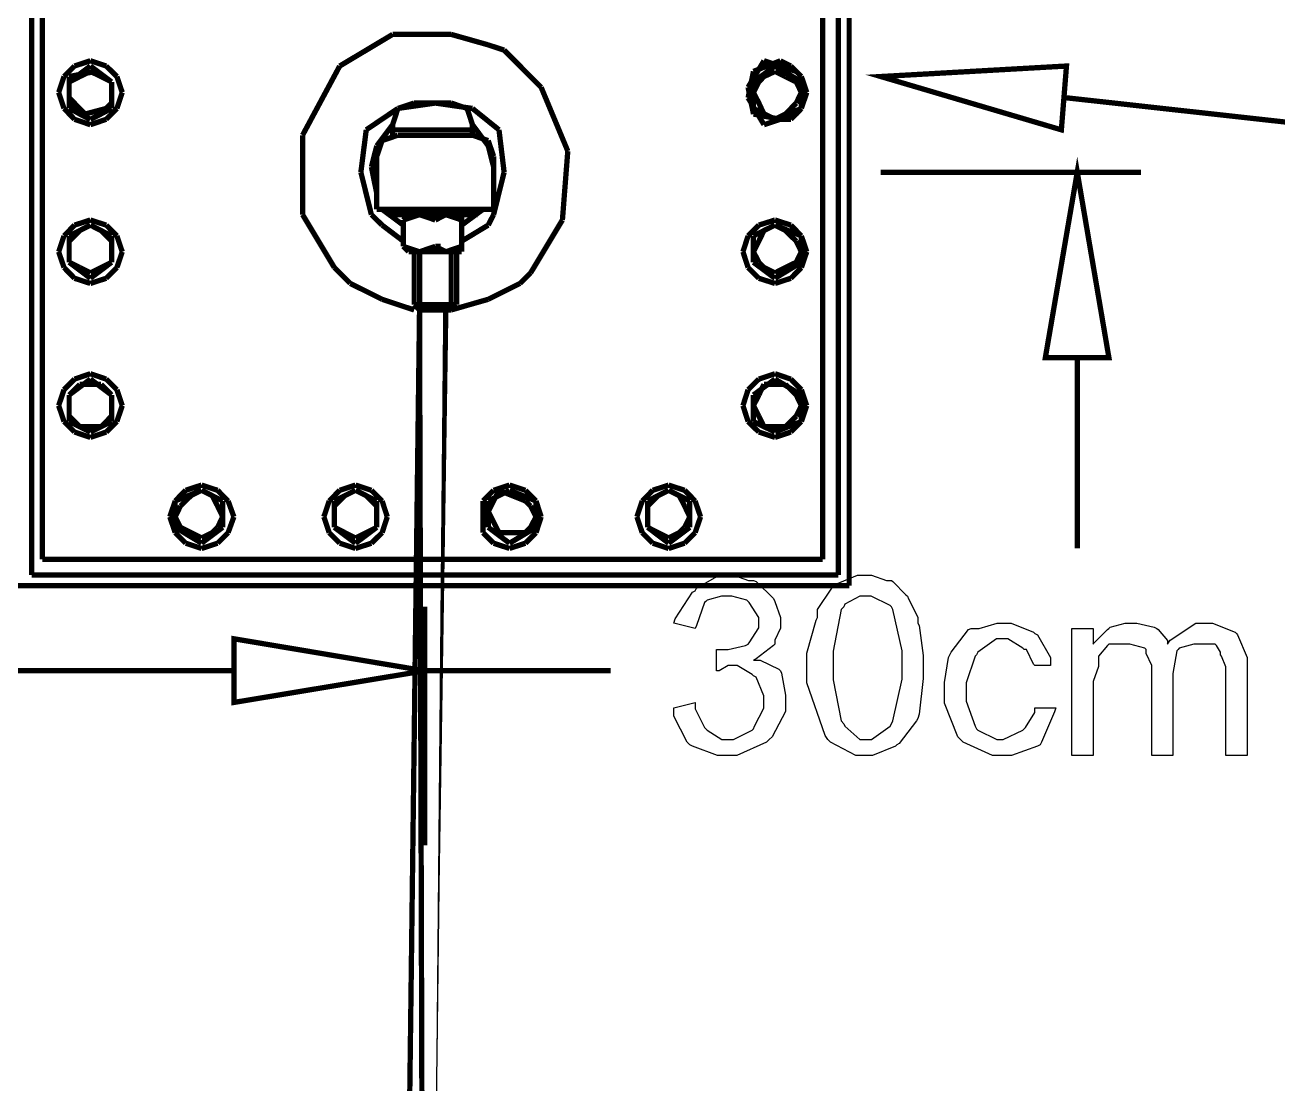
# Model space of a CAD drawing. Header units: metres. Extents: x 3290 to 4536, y 1562 to 1983.
# Drawn here: x 4149.9 to 4156.12, y 1723.79 to 1729.05 of the extents above; entities that cross this region are included whole.
import ezdxf

# ---------------------------------------------------------------- set-up
doc = ezdxf.new("R2010")
doc.units = ezdxf.units.M
for name, color, linetype in [('C00-00-00-BLACK', 7, 'Continuous'), ('C00-00-FF', 5, 'Continuous'), ('C00-7E-FF', 150, 'Continuous'), ('CFF-00-00', 1, 'Continuous'), ('CFF-7E-00', 30, 'Continuous')]:
    doc.layers.add(name, color=color, linetype=linetype)

msp = doc.modelspace()

# ---------------------------------------------------------------- linework, layer by layer
at = {"layer": 'C00-00-00-BLACK', "const_width": 0.0263}
for points in [[(4153.9896, 1732.5539), (4153.9896, 1726.2621)], [(4149.9314, 1731.8695), (4149.9314, 1726.3143)], [(4153.9362, 1731.8695), (4153.9362, 1726.3143)], [(4149.9846, 1726.3932), (4149.9846, 1731.7906)], [(4153.8573, 1726.3932), (4153.8573, 1731.7906)], [(4151.7232, 1728.9993), (4151.4604, 1728.8422)], [(4151.83, 1728.9993), (4151.7232, 1728.9993)], [(4152.0138, 1728.9993), (4151.83, 1728.9993)], [(4152.1977, 1728.9472), (4152.0138, 1728.9993)], [(4152.2766, 1728.9211), (4152.1977, 1728.9472)], [(4152.4604, 1728.7366), (4152.2766, 1728.9211)], [(4150.1438, 1728.8422), (4150.0916, 1728.79)], [(4150.1438, 1728.8422), (4150.0916, 1728.79)], [(4150.2226, 1728.8422), (4150.1172, 1728.7633)], [(4150.2226, 1728.8422), (4150.1172, 1728.7633)], [(4150.2491, 1728.8155), (4150.1172, 1728.79)], [(4150.2226, 1728.8683), (4150.1438, 1728.8422)], [(4150.2226, 1728.8683), (4150.1438, 1728.8422)], [(4150.2226, 1728.8155), (4150.1702, 1728.79)], [(4150.3013, 1728.8422), (4150.2226, 1728.8683)], [(4150.3013, 1728.8422), (4150.2226, 1728.8683)], [(4150.3278, 1728.7633), (4150.2226, 1728.8422)], [(4150.3278, 1728.7633), (4150.2226, 1728.8422)], [(4150.2756, 1728.79), (4150.2226, 1728.8155)], [(4150.2756, 1728.79), (4150.2491, 1728.8155)], [(4150.3543, 1728.79), (4150.3013, 1728.8422)], [(4150.3543, 1728.79), (4150.3013, 1728.8422)], [(4151.4604, 1728.8422), (4151.276, 1728.4987)], [(4153.5666, 1728.8683), (4153.4877, 1728.7366)], [(4153.5144, 1728.8155), (4153.4877, 1728.6844)], [(4153.648, 1728.8683), (4153.5144, 1728.8155)], [(4153.6213, 1728.8422), (4153.5144, 1728.7633)], [(4153.6213, 1728.8422), (4153.5144, 1728.7633)], [(4153.7269, 1728.8155), (4153.5666, 1728.8683)], [(4153.6213, 1728.8155), (4153.5666, 1728.79)], [(4153.6213, 1728.8155), (4153.5666, 1728.79)], [(4153.7523, 1728.7633), (4153.6213, 1728.8422)], [(4153.7523, 1728.7633), (4153.6213, 1728.8422)], [(4153.6734, 1728.79), (4153.6213, 1728.8155)], [(4153.6734, 1728.79), (4153.6213, 1728.8155)], [(4153.7001, 1728.8422), (4153.648, 1728.8683)], [(4153.7523, 1728.79), (4153.7001, 1728.8422)], [(4153.7523, 1728.79), (4153.7269, 1728.8155)], [(4150.0916, 1728.79), (4150.0651, 1728.7111)], [(4150.0916, 1728.79), (4150.0651, 1728.7111)], [(4150.1172, 1728.79), (4150.1172, 1728.6844)], [(4150.1702, 1728.79), (4150.1172, 1728.7633)], [(4150.1172, 1728.7633), (4150.1172, 1728.7111)], [(4150.1172, 1728.7633), (4150.1172, 1728.6316)], [(4150.1172, 1728.7633), (4150.1172, 1728.6316)], [(4150.3278, 1728.7633), (4150.2756, 1728.79)], [(4150.3278, 1728.7633), (4150.2756, 1728.79)], [(4150.3278, 1728.7111), (4150.3278, 1728.7633)], [(4150.3278, 1728.7111), (4150.3278, 1728.7633)], [(4150.3278, 1728.6316), (4150.3278, 1728.7633)], [(4150.3278, 1728.6316), (4150.3278, 1728.7633)], [(4150.3808, 1728.7111), (4150.3543, 1728.79)], [(4150.3808, 1728.7111), (4150.3543, 1728.79)], [(4153.5411, 1728.7633), (4153.5144, 1728.7111)], [(4153.5411, 1728.7633), (4153.5144, 1728.7111)], [(4153.5144, 1728.7633), (4153.5144, 1728.6316)], [(4153.5144, 1728.7633), (4153.5144, 1728.6316)], [(4153.5666, 1728.79), (4153.5411, 1728.7633)], [(4153.5666, 1728.79), (4153.5411, 1728.7633)], [(4153.7269, 1728.7633), (4153.6734, 1728.79)], [(4153.7269, 1728.7633), (4153.6734, 1728.79)], [(4153.7523, 1728.7111), (4153.7269, 1728.7633)], [(4153.7523, 1728.7111), (4153.7269, 1728.7633)], [(4153.779, 1728.7111), (4153.7523, 1728.79)], [(4153.779, 1728.7111), (4153.7523, 1728.79)], [(4153.7523, 1728.6316), (4153.7523, 1728.7633)], [(4153.7523, 1728.6316), (4153.7523, 1728.7633)], [(4150.0651, 1728.7111), (4150.0916, 1728.6316)], [(4150.0651, 1728.7111), (4150.0916, 1728.6316)], [(4150.1172, 1728.7111), (4150.1172, 1728.6584)], [(4150.1172, 1728.6844), (4150.1967, 1728.6037)], [(4150.3278, 1728.6584), (4150.3278, 1728.7111)], [(4150.3278, 1728.6584), (4150.3278, 1728.7111)], [(4150.3543, 1728.6316), (4150.3808, 1728.7111)], [(4150.3543, 1728.6316), (4150.3808, 1728.7111)], [(4152.5927, 1728.4198), (4152.4604, 1728.7366)], [(4153.4877, 1728.7366), (4153.5144, 1728.6037)], [(4153.4877, 1728.6844), (4153.5666, 1728.5509)], [(4153.5144, 1728.7111), (4153.5411, 1728.6584)], [(4153.5144, 1728.7111), (4153.5411, 1728.6584)], [(4153.7269, 1728.6584), (4153.7523, 1728.7111)], [(4153.7269, 1728.6584), (4153.7523, 1728.7111)], [(4153.7523, 1728.6316), (4153.779, 1728.7111)], [(4153.7523, 1728.6316), (4153.779, 1728.7111)], [(4150.0916, 1728.6316), (4150.1438, 1728.5776)], [(4150.0916, 1728.6316), (4150.1438, 1728.5776)], [(4150.1172, 1728.6584), (4150.1702, 1728.6037)], [(4150.1172, 1728.6316), (4150.2226, 1728.5776)], [(4150.1172, 1728.6316), (4150.2226, 1728.5776)], [(4150.1967, 1728.6037), (4150.3013, 1728.6316)], [(4150.2226, 1728.5776), (4150.3278, 1728.6316)], [(4150.2226, 1728.5776), (4150.3278, 1728.6316)], [(4150.2756, 1728.6037), (4150.3278, 1728.6584)], [(4150.3013, 1728.6316), (4150.3278, 1728.6584)], [(4150.3013, 1728.5776), (4150.3543, 1728.6316)], [(4150.3013, 1728.5776), (4150.3543, 1728.6316)], [(4151.7493, 1728.6316), (4151.5921, 1728.5254)], [(4151.7493, 1728.6316), (4151.7232, 1728.5509)], [(4151.935, 1728.6584), (4151.7493, 1728.6316)], [(4151.83, 1728.6584), (4151.7493, 1728.6316)], [(4151.83, 1728.6584), (4152.0138, 1728.6584)], [(4152.1194, 1728.6316), (4151.935, 1728.6584)], [(4152.0927, 1728.6316), (4152.0138, 1728.6584)], [(4152.1194, 1728.5509), (4152.0927, 1728.6316)], [(4152.2511, 1728.5254), (4152.1194, 1728.6316)], [(4153.5144, 1728.6316), (4153.6213, 1728.5776)], [(4153.5144, 1728.6316), (4153.6213, 1728.5776)], [(4153.5411, 1728.6584), (4153.5666, 1728.6037)], [(4153.5411, 1728.6584), (4153.5666, 1728.6037)], [(4153.6213, 1728.5776), (4153.7523, 1728.6316)], [(4153.6213, 1728.5776), (4153.7523, 1728.6316)], [(4153.6734, 1728.6037), (4153.7269, 1728.6584)], [(4153.6734, 1728.6037), (4153.7269, 1728.6584)], [(4153.7001, 1728.5776), (4153.7523, 1728.6316)], [(4153.7269, 1728.6037), (4153.7523, 1728.6316)], [(4150.1438, 1728.5776), (4150.2226, 1728.5509)], [(4150.1438, 1728.5776), (4150.2226, 1728.5509)], [(4150.1702, 1728.6037), (4150.2226, 1728.5776)], [(4150.2226, 1728.5776), (4150.2756, 1728.6037)], [(4150.2226, 1728.5509), (4150.3013, 1728.5776)], [(4150.2226, 1728.5509), (4150.3013, 1728.5776)], [(4153.5144, 1728.6037), (4153.648, 1728.5776)], [(4153.5666, 1728.5509), (4153.7269, 1728.6037)], [(4153.5666, 1728.6037), (4153.6213, 1728.5776)], [(4153.5666, 1728.6037), (4153.6213, 1728.5776)], [(4153.6213, 1728.5776), (4153.6734, 1728.6037)], [(4153.6213, 1728.5776), (4153.6734, 1728.6037)], [(4153.648, 1728.5776), (4153.7001, 1728.5776)], [(4151.276, 1728.4987), (4151.276, 1728.1043)], [(4151.5921, 1728.5254), (4151.5654, 1728.3149)], [(4151.7232, 1728.5509), (4151.6443, 1728.4459)], [(4151.7493, 1728.4987), (4151.671, 1728.472)], [(4151.7232, 1728.4987), (4151.7232, 1728.5509)], [(4151.7232, 1728.5254), (4152.1194, 1728.5254)], [(4151.7493, 1728.4987), (4152.1194, 1728.4987)], [(4152.1977, 1728.4459), (4152.1194, 1728.5509)], [(4152.1194, 1728.4987), (4152.1194, 1728.5509)], [(4152.1977, 1728.472), (4152.1194, 1728.4987)], [(4152.2766, 1728.3149), (4152.2511, 1728.5254)], [(4151.6443, 1728.4459), (4151.6176, 1728.341)], [(4151.671, 1728.472), (4151.6443, 1728.3938)], [(4152.2244, 1728.3938), (4152.1977, 1728.472)], [(4152.2244, 1728.341), (4152.1977, 1728.4459)], [(4151.6443, 1728.1304), (4151.6443, 1728.3938)], [(4152.2244, 1728.1304), (4152.2244, 1728.3938)], [(4152.566, 1728.0776), (4152.5927, 1728.4198)], [(4151.5654, 1728.3149), (4151.6176, 1728.1043)], [(4151.6176, 1728.341), (4151.6443, 1728.2093)], [(4152.2244, 1728.2093), (4152.2244, 1728.341)], [(4152.2244, 1728.1043), (4152.2766, 1728.3149)], [(4151.6443, 1728.1304), (4152.2244, 1728.1304)], [(4151.671, 1728.1304), (4151.776, 1728.0522)], [(4151.7232, 1728.1043), (4151.7232, 1728.1304)], [(4152.066, 1728.0522), (4152.1716, 1728.1304)], [(4152.1455, 1728.1043), (4152.1455, 1728.1304)], [(4150.2226, 1728.0776), (4150.1438, 1728.0522)], [(4150.3013, 1728.0522), (4150.2226, 1728.0776)], [(4151.276, 1728.1043), (4151.4337, 1727.8416)], [(4151.6176, 1728.1043), (4151.671, 1728.0522)], [(4151.7232, 1728.1043), (4152.1455, 1728.1043)], [(4151.8567, 1728.1043), (4151.776, 1728.0776)], [(4151.776, 1728.0776), (4151.802, 1728.1043)], [(4151.776, 1727.9466), (4151.776, 1728.0776)], [(4151.935, 1728.0776), (4151.8567, 1728.1043)], [(4151.9871, 1728.1043), (4151.935, 1728.0776)], [(4152.066, 1728.0776), (4151.9871, 1728.1043)], [(4152.066, 1728.1043), (4152.066, 1728.0776)], [(4152.066, 1728.0776), (4152.066, 1727.9466)], [(4152.1977, 1728.0522), (4152.2244, 1728.1043)], [(4152.4082, 1727.8149), (4152.566, 1728.0776)], [(4153.6213, 1728.0776), (4153.5411, 1728.0522)], [(4153.7001, 1728.0522), (4153.6213, 1728.0776)], [(4150.1438, 1728.0522), (4150.0916, 1727.9987)], [(4150.2226, 1728.0522), (4150.1172, 1727.9987)], [(4150.1702, 1728.0254), (4150.1172, 1727.9727)], [(4150.2226, 1728.0522), (4150.1702, 1728.0254)], [(4150.3278, 1727.9987), (4150.2226, 1728.0522)], [(4150.2756, 1728.0254), (4150.2226, 1728.0522)], [(4150.3278, 1727.9727), (4150.2756, 1728.0254)], [(4150.3543, 1727.9987), (4150.3013, 1728.0522)], [(4151.671, 1728.0522), (4151.776, 1727.9727)], [(4152.066, 1727.9727), (4152.1977, 1728.0522)], [(4153.5411, 1728.0522), (4153.4877, 1727.9987)], [(4153.6213, 1728.0522), (4153.5144, 1727.9987)], [(4153.5666, 1728.0254), (4153.5411, 1727.9727)], [(4153.6213, 1728.0522), (4153.5666, 1728.0254)], [(4153.6734, 1728.0254), (4153.6213, 1728.0522)], [(4153.7523, 1727.9987), (4153.6213, 1728.0522)], [(4153.7269, 1727.9727), (4153.6734, 1728.0254)], [(4153.7523, 1727.9987), (4153.7001, 1728.0522)], [(4150.0916, 1727.9987), (4150.0651, 1727.9199)], [(4150.1172, 1727.9987), (4150.1172, 1727.8677)], [(4150.1172, 1727.9727), (4150.1172, 1727.9199)], [(4150.3278, 1727.8677), (4150.3278, 1727.9987)], [(4150.3278, 1727.9199), (4150.3278, 1727.9727)], [(4150.3808, 1727.9199), (4150.3543, 1727.9987)], [(4151.776, 1727.9466), (4151.8567, 1727.9199)], [(4151.802, 1727.9199), (4151.776, 1727.9466)], [(4151.8567, 1727.9199), (4151.935, 1727.9466)], [(4151.935, 1727.9466), (4151.9617, 1727.9466)], [(4151.935, 1727.9466), (4151.9871, 1727.9199)], [(4151.9871, 1727.9199), (4152.066, 1727.9466)], [(4152.066, 1727.9466), (4152.066, 1727.9199)], [(4153.4877, 1727.9987), (4153.4623, 1727.9199)], [(4153.5144, 1727.9987), (4153.5144, 1727.8677)], [(4153.5411, 1727.9727), (4153.5144, 1727.9199)], [(4153.7523, 1727.9199), (4153.7269, 1727.9727)], [(4153.779, 1727.9199), (4153.7523, 1727.9987)], [(4153.7523, 1727.8677), (4153.7523, 1727.9987)], [(4150.0651, 1727.9199), (4150.0916, 1727.8416)], [(4150.1172, 1727.9199), (4150.1172, 1727.8677)], [(4150.3278, 1727.8677), (4150.3278, 1727.9199)], [(4150.3543, 1727.8416), (4150.3808, 1727.9199)], [(4151.802, 1727.9199), (4152.066, 1727.9199)], [(4151.83, 1727.6571), (4151.83, 1727.9199)], [(4151.8567, 1727.6571), (4151.8567, 1727.9199)], [(4152.0138, 1727.6571), (4152.0138, 1727.9199)], [(4152.0406, 1727.6571), (4152.0406, 1727.9199)], [(4153.4623, 1727.9199), (4153.4877, 1727.8416)], [(4153.5144, 1727.9199), (4153.5411, 1727.8677)], [(4153.7269, 1727.8677), (4153.7523, 1727.9199)], [(4153.7523, 1727.8416), (4153.779, 1727.9199)], [(4150.0916, 1727.8416), (4150.1438, 1727.7882)], [(4150.1172, 1727.8677), (4150.2226, 1727.7882)], [(4150.1172, 1727.8677), (4150.1702, 1727.8416)], [(4150.1702, 1727.8416), (4150.2226, 1727.8149)], [(4150.2226, 1727.7882), (4150.3278, 1727.8677)], [(4150.2226, 1727.8149), (4150.2756, 1727.8416)], [(4150.2756, 1727.8416), (4150.3278, 1727.8677)], [(4150.3013, 1727.7882), (4150.3543, 1727.8416)], [(4151.4337, 1727.8416), (4151.5126, 1727.7627)], [(4152.3555, 1727.7627), (4152.4082, 1727.8149)], [(4153.4877, 1727.8416), (4153.5411, 1727.7882)], [(4153.5144, 1727.8677), (4153.6213, 1727.7882)], [(4153.5411, 1727.8677), (4153.5666, 1727.8416)], [(4153.5666, 1727.8416), (4153.6213, 1727.8149)], [(4153.6213, 1727.7882), (4153.7523, 1727.8677)], [(4153.6213, 1727.8149), (4153.6734, 1727.8416)], [(4153.6734, 1727.8416), (4153.7269, 1727.8677)], [(4153.7001, 1727.7882), (4153.7523, 1727.8416)], [(4150.1438, 1727.7882), (4150.2226, 1727.7627)], [(4150.2226, 1727.7627), (4150.3013, 1727.7882)], [(4151.5126, 1727.7627), (4151.671, 1727.6838)], [(4152.1977, 1727.6838), (4152.3555, 1727.7627)], [(4153.5411, 1727.7882), (4153.6213, 1727.7627)], [(4153.6213, 1727.7627), (4153.7001, 1727.7882)], [(4151.671, 1727.6838), (4151.83, 1727.631)], [(4152.0406, 1727.6571), (4151.83, 1727.6571)], [(4151.83, 1727.6571), (4151.8567, 1727.631)], [(4151.8567, 1727.631), (4152.0138, 1727.631)], [(4151.9871, 1727.631), (4151.8567, 1727.631)], [(4152.0138, 1727.631), (4152.1977, 1727.6838)], [(4152.0138, 1727.631), (4152.0406, 1727.6571)], [(4150.1438, 1727.2876), (4150.0916, 1727.2348)], [(4150.2226, 1727.2876), (4150.1172, 1727.2087)], [(4150.1702, 1727.2615), (4150.1172, 1727.2087)], [(4150.2226, 1727.3143), (4150.1438, 1727.2876)], [(4150.2226, 1727.2615), (4150.1702, 1727.2615)], [(4150.3013, 1727.2876), (4150.2226, 1727.3143)], [(4150.3278, 1727.2087), (4150.2226, 1727.2876)], [(4150.2756, 1727.2615), (4150.2226, 1727.2615)], [(4150.3278, 1727.2087), (4150.2756, 1727.2615)], [(4150.3543, 1727.2348), (4150.3013, 1727.2876)], [(4153.5411, 1727.2876), (4153.4877, 1727.2348)], [(4153.6213, 1727.2876), (4153.5144, 1727.2087)], [(4153.6213, 1727.3143), (4153.5411, 1727.2876)], [(4153.5666, 1727.2615), (4153.5411, 1727.2087)], [(4153.6213, 1727.2615), (4153.5666, 1727.2615)], [(4153.7001, 1727.2876), (4153.6213, 1727.3143)], [(4153.7523, 1727.2087), (4153.6213, 1727.2876)], [(4153.6734, 1727.2615), (4153.6213, 1727.2615)], [(4153.7269, 1727.2087), (4153.6734, 1727.2615)], [(4153.7523, 1727.2348), (4153.7001, 1727.2876)], [(4150.0916, 1727.2348), (4150.0651, 1727.1559)], [(4150.1172, 1727.2087), (4150.1172, 1727.1559)], [(4150.1172, 1727.2087), (4150.1172, 1727.077)], [(4150.3278, 1727.1559), (4150.3278, 1727.2087)], [(4150.3278, 1727.077), (4150.3278, 1727.2087)], [(4150.3808, 1727.1559), (4150.3543, 1727.2348)], [(4153.4877, 1727.2348), (4153.4623, 1727.1559)], [(4153.5144, 1727.2087), (4153.5144, 1727.077)], [(4153.5411, 1727.2087), (4153.5144, 1727.1559)], [(4153.7523, 1727.1559), (4153.7269, 1727.2087)], [(4153.779, 1727.1559), (4153.7523, 1727.2348)], [(4153.7523, 1727.077), (4153.7523, 1727.2087)], [(4150.0651, 1727.1559), (4150.0916, 1727.077)], [(4150.1172, 1727.1559), (4150.1172, 1727.1037)], [(4150.3278, 1727.1037), (4150.3278, 1727.1559)], [(4150.3543, 1727.077), (4150.3808, 1727.1559)], [(4153.4623, 1727.1559), (4153.4877, 1727.077)], [(4153.5144, 1727.1559), (4153.5411, 1727.1037)], [(4153.7269, 1727.1037), (4153.7523, 1727.1559)], [(4153.7523, 1727.077), (4153.779, 1727.1559)], [(4150.0916, 1727.077), (4150.1438, 1727.0248)], [(4150.1172, 1727.1037), (4150.1702, 1727.0509)], [(4150.1172, 1727.077), (4150.2226, 1727.0248)], [(4150.2226, 1727.0248), (4150.3278, 1727.077)], [(4150.2756, 1727.0509), (4150.3278, 1727.1037)], [(4150.3013, 1727.0248), (4150.3543, 1727.077)], [(4153.4877, 1727.077), (4153.5411, 1727.0248)], [(4153.5144, 1727.077), (4153.6213, 1727.0248)], [(4153.5411, 1727.1037), (4153.5666, 1727.0509)], [(4153.6213, 1727.0248), (4153.7523, 1727.077)], [(4153.6734, 1727.0509), (4153.7269, 1727.1037)], [(4153.7001, 1727.0248), (4153.7523, 1727.077)], [(4150.1438, 1727.0248), (4150.2226, 1726.9981)], [(4150.1702, 1727.0509), (4150.2226, 1727.0509)], [(4150.2226, 1727.0509), (4150.2756, 1727.0509)], [(4150.2226, 1726.9981), (4150.3013, 1727.0248)], [(4153.5411, 1727.0248), (4153.6213, 1726.9981)], [(4153.5666, 1727.0509), (4153.6213, 1727.0509)], [(4153.6213, 1727.0509), (4153.6734, 1727.0509)], [(4153.6213, 1726.9981), (4153.7001, 1727.0248)], [(4150.7746, 1726.7615), (4150.6959, 1726.7354)], [(4150.8541, 1726.7354), (4150.7746, 1726.7615)], [(4151.5387, 1726.7615), (4151.4604, 1726.7354)], [(4151.6176, 1726.7354), (4151.5387, 1726.7615)], [(4152.3033, 1726.7615), (4152.2244, 1726.7354)], [(4152.3822, 1726.7354), (4152.3033, 1726.7615)], [(4153.0933, 1726.7615), (4153.0144, 1726.7354)], [(4153.1728, 1726.7354), (4153.0933, 1726.7615)], [(4150.6959, 1726.7354), (4150.6435, 1726.6826)], [(4150.7746, 1726.7354), (4150.6435, 1726.6826)], [(4150.7224, 1726.7093), (4150.6694, 1726.6572)], [(4150.7746, 1726.7354), (4150.7224, 1726.7093)], [(4150.8276, 1726.7093), (4150.7746, 1726.7354)], [(4150.8797, 1726.6826), (4150.7746, 1726.7354)], [(4150.8541, 1726.6572), (4150.8276, 1726.7093)], [(4150.9064, 1726.6826), (4150.8541, 1726.7354)], [(4151.4604, 1726.7354), (4151.4083, 1726.6826)], [(4151.5387, 1726.7354), (4151.4337, 1726.6826)], [(4151.4865, 1726.7093), (4151.4337, 1726.6572)], [(4151.5387, 1726.7354), (4151.4865, 1726.7093)], [(4151.6443, 1726.6826), (4151.5387, 1726.7354)], [(4151.5921, 1726.7093), (4151.5387, 1726.7354)], [(4151.6443, 1726.6572), (4151.5921, 1726.7093)], [(4151.671, 1726.6826), (4151.6176, 1726.7354)], [(4152.2244, 1726.7354), (4152.1716, 1726.6826)], [(4152.2511, 1726.7354), (4152.1977, 1726.6304)], [(4152.3033, 1726.7354), (4152.1977, 1726.6826)], [(4152.3822, 1726.6826), (4152.2511, 1726.7354)], [(4152.435, 1726.6826), (4152.3033, 1726.7354)], [(4152.435, 1726.6826), (4152.3822, 1726.7354)], [(4153.0144, 1726.7354), (4152.9623, 1726.6826)], [(4153.0933, 1726.7354), (4152.989, 1726.6826)], [(4153.0412, 1726.7093), (4152.989, 1726.6572)], [(4153.0933, 1726.7354), (4153.0412, 1726.7093)], [(4153.1983, 1726.6826), (4153.0933, 1726.7354)], [(4153.1461, 1726.7093), (4153.0933, 1726.7354)], [(4153.1728, 1726.6572), (4153.1461, 1726.7093)], [(4153.225, 1726.6826), (4153.1728, 1726.7354)], [(4150.6435, 1726.6826), (4150.617, 1726.6037)], [(4150.6435, 1726.6826), (4150.6435, 1726.5516)], [(4150.6694, 1726.6572), (4150.6435, 1726.6037)], [(4150.8797, 1726.6037), (4150.8541, 1726.6572)], [(4150.8797, 1726.5516), (4150.8797, 1726.6826)], [(4150.935, 1726.6037), (4150.9064, 1726.6826)], [(4151.4083, 1726.6826), (4151.3816, 1726.6037)], [(4151.4337, 1726.6826), (4151.4337, 1726.5516)], [(4151.4337, 1726.6572), (4151.4337, 1726.6037)], [(4151.6443, 1726.5516), (4151.6443, 1726.6826)], [(4151.6443, 1726.6037), (4151.6443, 1726.6572)], [(4151.6965, 1726.6037), (4151.671, 1726.6826)], [(4152.1716, 1726.6826), (4152.1716, 1726.6037)], [(4152.1977, 1726.6826), (4152.1977, 1726.5516)], [(4152.4082, 1726.6572), (4152.3822, 1726.6826)], [(4152.435, 1726.6037), (4152.4082, 1726.6572)], [(4152.4604, 1726.6037), (4152.435, 1726.6826)], [(4152.435, 1726.5516), (4152.435, 1726.6826)], [(4152.9623, 1726.6826), (4152.9356, 1726.6037)], [(4152.989, 1726.6826), (4152.989, 1726.5516)], [(4152.989, 1726.6572), (4152.989, 1726.6037)], [(4153.1983, 1726.6037), (4153.1728, 1726.6572)], [(4153.1983, 1726.5516), (4153.1983, 1726.6826)], [(4153.2517, 1726.6037), (4153.225, 1726.6826)], [(4150.617, 1726.6037), (4150.6435, 1726.5249)], [(4150.6435, 1726.6037), (4150.6694, 1726.5516)], [(4150.8541, 1726.5516), (4150.8797, 1726.6037)], [(4150.9064, 1726.5249), (4150.935, 1726.6037)], [(4151.3816, 1726.6037), (4151.4083, 1726.5249)], [(4151.4337, 1726.6037), (4151.4337, 1726.5516)], [(4151.6443, 1726.5516), (4151.6443, 1726.6037)], [(4151.671, 1726.5249), (4151.6965, 1726.6037)], [(4152.1716, 1726.6037), (4152.1716, 1726.5249)], [(4152.1977, 1726.6304), (4152.2511, 1726.5249)], [(4152.4082, 1726.5516), (4152.435, 1726.6037)], [(4152.435, 1726.5249), (4152.4604, 1726.6037)], [(4152.9356, 1726.6037), (4152.9623, 1726.5249)], [(4152.989, 1726.6037), (4152.989, 1726.5516)], [(4153.1728, 1726.5516), (4153.1983, 1726.6037)], [(4153.225, 1726.5249), (4153.2517, 1726.6037)], [(4150.6435, 1726.5516), (4150.7746, 1726.4727)], [(4150.6435, 1726.5249), (4150.6959, 1726.4727)], [(4150.6694, 1726.5516), (4150.7224, 1726.5249)], [(4150.7224, 1726.5249), (4150.7746, 1726.4988)], [(4150.7746, 1726.4727), (4150.8797, 1726.5516)], [(4150.7746, 1726.4988), (4150.8276, 1726.5249)], [(4150.8276, 1726.5249), (4150.8541, 1726.5516)], [(4150.8541, 1726.4727), (4150.9064, 1726.5249)], [(4151.4083, 1726.5249), (4151.4604, 1726.4727)], [(4151.4337, 1726.5516), (4151.5387, 1726.4727)], [(4151.4337, 1726.5516), (4151.4865, 1726.5249)], [(4151.4865, 1726.5249), (4151.5387, 1726.4988)], [(4151.5387, 1726.4727), (4151.6443, 1726.5516)], [(4151.5387, 1726.4988), (4151.5921, 1726.5249)], [(4151.5921, 1726.5249), (4151.6443, 1726.5516)], [(4151.6176, 1726.4727), (4151.671, 1726.5249)], [(4152.1716, 1726.5249), (4152.2244, 1726.4727)], [(4152.1977, 1726.5516), (4152.3033, 1726.4727)], [(4152.2511, 1726.5249), (4152.3822, 1726.5249)], [(4152.3033, 1726.4727), (4152.435, 1726.5516)], [(4152.3822, 1726.5249), (4152.4082, 1726.5516)], [(4152.3822, 1726.4727), (4152.435, 1726.5249)], [(4152.9623, 1726.5249), (4153.0144, 1726.4727)], [(4152.989, 1726.5516), (4153.0933, 1726.4727)], [(4152.989, 1726.5516), (4153.0412, 1726.5249)], [(4153.0412, 1726.5249), (4153.0933, 1726.4988)], [(4153.0933, 1726.4727), (4153.1983, 1726.5516)], [(4153.0933, 1726.4988), (4153.1461, 1726.5249)], [(4153.1461, 1726.5249), (4153.1728, 1726.5516)], [(4153.1728, 1726.4727), (4153.225, 1726.5249)], [(4150.6959, 1726.4727), (4150.7746, 1726.4466)], [(4150.7746, 1726.4466), (4150.8541, 1726.4727)], [(4151.4604, 1726.4727), (4151.5387, 1726.4466)], [(4151.5387, 1726.4466), (4151.6176, 1726.4727)], [(4152.2244, 1726.4727), (4152.3033, 1726.4466)], [(4152.3033, 1726.4466), (4152.3822, 1726.4727)], [(4153.0144, 1726.4727), (4153.0933, 1726.4466)], [(4153.0933, 1726.4466), (4153.1728, 1726.4727)], [(4149.9846, 1726.3932), (4153.8573, 1726.3932)], [(4149.8528, 1726.2621), (4153.9896, 1726.2621)], [(4149.9314, 1726.3143), (4153.9362, 1726.3143)]]:
    msp.add_lwpolyline(points, dxfattribs=at)
at = {"layer": 'C00-00-FF', "const_width": 0.0263}
msp.add_lwpolyline([(4151.8822, 1725.8392), (4151.8822, 1724.9727)], dxfattribs=at)
at = {"layer": 'C00-7E-FF', "const_width": 0.0263}
for points in [[(4155.043, 1728.5254), (4154.1467, 1728.79), (4155.0684, 1728.8422), (4155.043, 1728.5254)], [(4154.9635, 1727.3944), (4155.279, 1727.3944), (4155.1219, 1728.3149), (4154.9635, 1727.3944)], [(4150.935, 1725.9982), (4150.935, 1725.682), (4151.8822, 1725.8392), (4150.935, 1725.9982)]]:
    msp.add_lwpolyline(points, close=True, dxfattribs=at)
at = {"layer": 'C00-7E-FF'}
for points in [[(4155.043, 1728.5254), (4154.1467, 1728.79), (4155.0684, 1728.8422), (4155.043, 1728.5254)], [(4154.9635, 1727.3944), (4155.279, 1727.3944), (4155.1219, 1728.3149), (4154.9635, 1727.3944)], [(4150.935, 1725.9982), (4150.935, 1725.682), (4151.8822, 1725.8392), (4150.935, 1725.9982)]]:
    msp.add_lwpolyline(points, close=True, dxfattribs=at)
at = {"layer": 'C00-7E-FF', "const_width": 0.0263}
for points in [[(4155.0684, 1728.6844), (4158.8876, 1728.2615), (4159.9168, 1728.2615)], [(4154.1467, 1728.3149), (4155.4386, 1728.3149)], [(4155.1219, 1727.3944), (4155.1219, 1726.4466)], [(4151.8822, 1725.446), (4151.8822, 1726.1572)], [(4149.6166, 1725.8392), (4150.935, 1725.8392)], [(4151.8822, 1725.8392), (4152.8051, 1725.8392)]]:
    msp.add_lwpolyline(points, dxfattribs=at)
at = {"layer": 'CFF-00-00', "const_width": 0.0263}
for points in [[(4151.7493, 1719.0213), (4151.8822, 1719.0213), (4151.8567, 1727.631), (4151.7493, 1719.0213)], [(4151.8822, 1719.0213), (4151.8567, 1727.631), (4151.9871, 1727.631), (4151.8822, 1719.0213)]]:
    msp.add_lwpolyline(points, close=True, dxfattribs=at)
at = {"layer": 'CFF-00-00'}
for points in [[(4151.7493, 1719.0213), (4151.8822, 1719.0213), (4151.8567, 1727.631), (4151.7493, 1719.0213)], [(4151.8822, 1719.0213), (4151.8567, 1727.631), (4151.9871, 1727.631), (4151.8822, 1719.0213)]]:
    msp.add_lwpolyline(points, close=True, dxfattribs=at)
at = {"layer": 'CFF-7E-00'}
for points in [[(4153.1194, 1725.6553), (4153.225, 1725.682), (4153.225, 1725.6497), (4153.2716, 1725.5572), (4153.2784, 1725.5503), (4153.284, 1725.5441), (4153.3579, 1725.4982), (4153.3821, 1725.4982), (4153.4151, 1725.4982), (4153.5076, 1725.5441), (4153.5144, 1725.5503), (4153.52, 1725.564), (4153.5666, 1725.6528), (4153.5666, 1725.682), (4153.5666, 1725.7156), (4153.5275, 1725.8081), (4153.5144, 1725.8137), (4153.5076, 1725.8205), (4153.4331, 1725.8659), (4153.4088, 1725.8659), (4153.3896, 1725.8659), (4153.3449, 1725.8392), (4153.3306, 1725.8392), (4153.3306, 1725.9447), (4153.3306, 1725.9447), (4153.3567, 1725.9447), (4153.3567, 1725.9447), (4153.3896, 1725.9447), (4153.4741, 1725.9652), (4153.4877, 1725.9714), (4153.4939, 1725.9783), (4153.5411, 1726.0528), (4153.5411, 1726.0764), (4153.5411, 1726.1037), (4153.4939, 1726.1777), (4153.4877, 1726.1839), (4153.4809, 1726.1907), (4153.4064, 1726.2093), (4153.3821, 1726.2093), (4153.3561, 1726.2093), (4153.284, 1726.1907), (4153.2784, 1726.1839), (4153.2716, 1726.1777), (4153.2312, 1726.064), (4153.225, 1726.0497), (4153.1194, 1726.0764), (4153.1256, 1726.0969), (4153.2113, 1726.2298), (4153.225, 1726.236), (4153.2312, 1726.2491), (4153.3443, 1726.3143), (4153.3821, 1726.3143), (4153.4151, 1726.3143), (4153.4896, 1726.2882), (4153.5144, 1726.2882), (4153.5275, 1726.282), (4153.6138, 1726.1975), (4153.6213, 1726.1839), (4153.6213, 1726.1839), (4153.648, 1726.1037), (4153.648, 1726.0764), (4153.648, 1726.051), (4153.6213, 1725.9919), (4153.6213, 1725.9714), (4153.6138, 1725.9652), (4153.5275, 1725.8994), (4153.5144, 1725.8926), (4153.5474, 1725.8926), (4153.6411, 1725.8466), (4153.648, 1725.8392), (4153.6542, 1725.8267), (4153.6734, 1725.7187), (4153.6734, 1725.682), (4153.6734, 1725.6367), (4153.607, 1725.5118), (4153.5927, 1725.4982), (4153.5797, 1725.4851), (4153.4312, 1725.4193), (4153.3821, 1725.4193), (4153.3362, 1725.4193), (4153.2113, 1725.4652), (4153.1983, 1725.4715), (4153.1846, 1725.4851), (4153.1194, 1725.6137), (4153.1194, 1725.6553)], [(4153.779, 1725.8659), (4153.779, 1725.9261), (4153.825, 1726.0913), (4153.8318, 1726.1037), (4153.8318, 1726.1441), (4153.9039, 1726.2491), (4153.9107, 1726.2621), (4153.9231, 1726.269), (4154.0312, 1726.3143), (4154.0678, 1726.3143), (4154.1008, 1726.3143), (4154.1753, 1726.2882), (4154.2001, 1726.2882), (4154.2057, 1726.282), (4154.2716, 1726.2162), (4154.2784, 1726.2093), (4154.2846, 1726.1963), (4154.3312, 1726.1062), (4154.3312, 1726.0764), (4154.3368, 1726.064), (4154.3573, 1725.9156), (4154.3573, 1725.8659), (4154.3573, 1725.8006), (4154.3368, 1725.623), (4154.3312, 1725.6031), (4154.3237, 1725.5907), (4154.2386, 1725.4783), (4154.2256, 1725.4715), (4154.2188, 1725.4652), (4154.1057, 1725.4193), (4154.0678, 1725.4193), (4154.0219, 1725.4193), (4153.897, 1725.4851), (4153.884, 1725.4982), (4153.8703, 1725.518), (4153.779, 1725.7795), (4153.779, 1725.8659)], [(4153.9107, 1725.8659), (4153.9107, 1725.7938), (4153.9492, 1725.5907), (4153.9629, 1725.5764), (4153.9685, 1725.564), (4154.043, 1725.4982), (4154.0678, 1725.4982), (4154.1008, 1725.4982), (4154.1933, 1725.564), (4154.2001, 1725.5764), (4154.2057, 1725.5907), (4154.2523, 1725.7975), (4154.2523, 1725.8659), (4154.2523, 1725.9385), (4154.2057, 1726.1441), (4154.2001, 1726.1572), (4154.1933, 1726.164), (4154.0989, 1726.2093), (4154.0678, 1726.2093), (4154.0418, 1726.2093), (4153.9685, 1726.1708), (4153.9629, 1726.1572), (4153.9492, 1726.1441), (4153.9107, 1725.936), (4153.9107, 1725.8659)], [(4154.9113, 1725.6553), (4155.0163, 1725.6553), (4155.0094, 1725.6361), (4154.9436, 1725.4851), (4154.9374, 1725.4715), (4154.9243, 1725.4652), (4154.7958, 1725.4193), (4154.7535, 1725.4193), (4154.7007, 1725.4193), (4154.556, 1725.4851), (4154.543, 1725.4982), (4154.5293, 1725.5118), (4154.4629, 1725.6789), (4154.4629, 1725.7342), (4154.4629, 1725.7808), (4154.4821, 1725.9056), (4154.4889, 1725.918), (4154.4958, 1725.9317), (4154.5815, 1726.0441), (4154.5952, 1726.0497), (4154.6349, 1726.0497), (4154.7237, 1726.0764), (4154.7535, 1726.0764), (4154.7933, 1726.0764), (4154.9045, 1726.0305), (4154.9113, 1726.0236), (4154.9243, 1726.0174), (4154.9896, 1725.9044), (4154.9896, 1725.8659), (4154.9113, 1725.8659), (4154.9045, 1725.8727), (4154.8703, 1725.9447), (4154.8591, 1725.9447), (4154.8523, 1725.9516), (4154.7778, 1725.9982), (4154.7535, 1725.9982), (4154.7206, 1725.9982), (4154.6281, 1725.9317), (4154.6219, 1725.918), (4154.615, 1725.9124), (4154.5697, 1725.7789), (4154.5697, 1725.7342), (4154.5697, 1725.6888), (4154.615, 1725.564), (4154.6219, 1725.5503), (4154.6281, 1725.5441), (4154.7219, 1725.4982), (4154.7535, 1725.4982), (4154.7535, 1725.4982), (4154.8523, 1725.5441), (4154.8591, 1725.5503), (4154.8647, 1725.5572), (4154.9113, 1725.6317), (4154.9113, 1725.6553)], [(4155.0951, 1725.4193), (4155.0951, 1726.0497), (4155.2001, 1726.0497), (4155.2001, 1725.9714), (4155.2063, 1725.9783), (4155.2722, 1726.0441), (4155.279, 1726.0497), (4155.2852, 1726.0565), (4155.3597, 1726.0764), (4155.3846, 1726.0764), (4155.4169, 1726.0764), (4155.5032, 1726.0565), (4155.5175, 1726.0497), (4155.5231, 1726.0441), (4155.5703, 1725.9901), (4155.5703, 1725.9714), (4155.5827, 1725.9913), (4155.7113, 1726.0764), (4155.7541, 1726.0764), (4155.7933, 1726.0764), (4155.9051, 1726.0305), (4155.9119, 1726.0236), (4155.9175, 1726.0174), (4155.9647, 1725.9044), (4155.9647, 1725.8659), (4155.9647, 1725.4193), (4155.8597, 1725.4193), (4155.8597, 1725.8392), (4155.8597, 1725.859), (4155.8386, 1725.9124), (4155.833, 1725.918), (4155.833, 1725.9317), (4155.8125, 1725.9652), (4155.8063, 1725.9714), (4155.7864, 1725.9714), (4155.7423, 1725.9714), (4155.7281, 1725.9714), (4155.7013, 1725.9714), (4155.6281, 1725.9516), (4155.6225, 1725.9447), (4155.6156, 1725.9385), (4155.597, 1725.8261), (4155.597, 1725.7876), (4155.597, 1725.4193), (4155.4914, 1725.4193), (4155.4914, 1725.8392), (4155.4914, 1725.8659), (4155.4647, 1725.9249), (4155.4647, 1725.9447), (4155.4579, 1725.9516), (4155.3827, 1725.9714), (4155.3579, 1725.9714), (4155.338, 1725.9714), (4155.2939, 1725.9714), (4155.279, 1725.9714), (4155.2722, 1725.9652), (4155.2268, 1725.9112), (4155.2268, 1725.8926), (4155.2268, 1725.8603), (4155.2001, 1725.7857), (4155.2001, 1725.7609), (4155.2001, 1725.4193), (4155.0951, 1725.4193)]]:
    msp.add_lwpolyline(points, close=True, dxfattribs=at)

doc.saveas('drawing.dxf')
